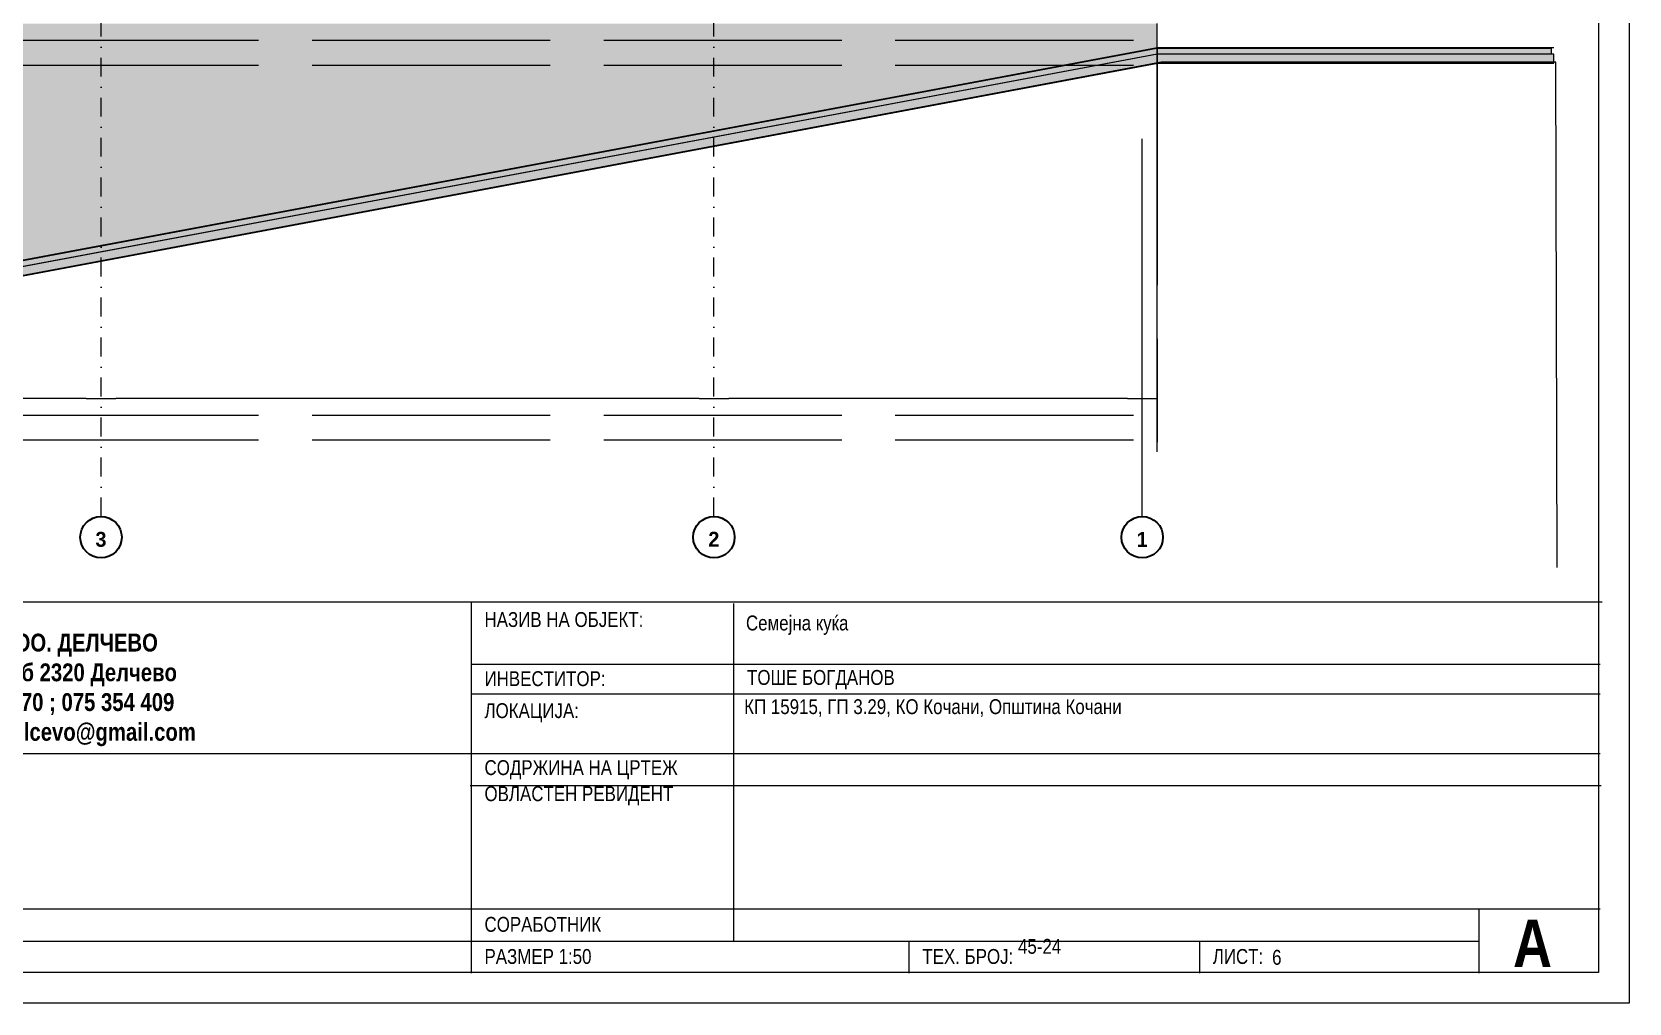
# Model space of a CAD drawing. Extents: x -1929 to 256751, y -18317 to 36108.
# Drawn here: x 10239 to 11581, y 29 to 845 of the extents above; entities that cross this region are included whole.
import ezdxf

# ---------------------------------------------------------------- set-up
doc = ezdxf.new("R2010")
doc.units = 0
doc.header["$LTSCALE"] = 5
doc.header["$MEASUREMENT"] = 0
doc.linetypes.add('- Осеви линии', pattern=[670.277762, 317.5, -176.388889, 0, -176.388874])
doc.linetypes.add('- Скирити линии', pattern=[245, 200, -45])
for name, color, linetype in [('4 _ - Фрагмент - Разрез.2D Elements', 7, 'Continuous'), ('4 _ - Щриховки - Основни.2D Elements', 7, 'Continuous'), ('6 _ - Конструктивни оси.Dimensioning', 7, 'Continuous'), ('7 _ - Основни елементи.2D Elements', 7, 'Continuous'), ('Structural - Bearing', 7, 'Continuous')]:
    doc.layers.add(name, color=color, linetype=linetype)
doc.styles.add('GENERATED_STYLE_1', font='GOTHIC.TTF')
doc.styles.add('GENERATED_STYLE_2', font='GOTHICB.TTF')

msp = doc.modelspace()

# ---------------------------------------------------------------- hatches: boundary and pattern name
at = {"layer": '4 _ - Щриховки - Основни.2D Elements', "linetype": 'Continuous', "lineweight": 0, "true_color": 0xdedede}
msp.add_hatch(color=254, dxfattribs=at).paths.add_polyline_path([(9984.3, 606.2), (9682.1, 512.5), (9682.1, 507.7), (9985.4, 601.7), (11184.5, 826.4), (11515.6, 826.4), (11515.6, 831), (11184, 831)])
at = {"layer": '4 _ - Щриховки - Основни.2D Elements', "linetype": 'Continuous', "lineweight": 35, "true_color": 0x2a2a2a}
msp.add_hatch(color=250, dxfattribs=at).paths.add_polyline_path([(9984.3, 601.4), (9682.1, 507.8), (9682.1, 499.8), (9986.1, 594), (11185, 818.7), (11517.5, 818.7), (11517.5, 826.3), (11184.3, 826.3)])
at = {"layer": 'Structural - Bearing', "linetype": 'Continuous', "lineweight": 0, "true_color": 0xdedede}
for points in [[(10824.5, 764.5), (11159.3, 827.2), (11159.3, 851.9), (10009.3, 851.9), (10009.3, 611.7), (10284.3, 663.2), (10284.3, 837.9), (10309.3, 837.9), (10309.3, 667.9), (10799.5, 759.8), (10799.5, 837.9), (10824.5, 837.9)], [(11159.3, 827.2), (11184.3, 831.9), (11184.3, 851.9), (11159.3, 851.9)], [(10284.3, 663.2), (10309.3, 667.9), (10309.3, 837.9), (10284.3, 837.9)], [(10799.5, 759.8), (10824.5, 764.5), (10824.5, 837.9), (10799.5, 837.9)]]:
    msp.add_hatch(color=254, dxfattribs=at).paths.add_polyline_path(points)

# ---------------------------------------------------------------- linework, layer by layer
at = {"layer": '4 _ - Щриховки - Основни.2D Elements', "color": 250, "linetype": 'Continuous', "lineweight": 13, "ltscale": 0.01, "true_color": 0x2a2a2a, "flags": 128}
for points in [[(9682.1, 507.7), (9985.4, 601.7), (11184.5, 826.4), (11515.6, 826.4), (11515.6, 831), (11184, 831), (9984.3, 606.2), (9682.1, 512.5)], [(9682.1, 499.8), (9986.1, 594), (11185, 818.7), (11517.5, 818.7), (11517.5, 826.3), (11184.3, 826.3), (9984.3, 601.4), (9682.1, 507.8)], [(11520.3, 394.6), (11519.2, 819.4), (11187.6, 819.4), (9987.9, 594.6), (9682.1, 499.8)]]:
    msp.add_lwpolyline(points, dxfattribs=at)
at = {"layer": '6 _ - Конструктивни оси.Dimensioning', "linetype": '- Осеви линии', "lineweight": 20, "ltscale": 0.01, "flags": 128}
for points in [[(10296.9, 437.6), (10296.9, 1367.9)], [(10811.9, 437.6), (10811.9, 1367.9)]]:
    msp.add_lwpolyline(points, dxfattribs=at)
at = {"layer": '7 _ - Основни елементи.2D Elements', "linetype": 'Continuous', "lineweight": 13, "ltscale": 0.01}
for p, q in [((9657.7, 365.9), (11558.2, 365.9)), ((10607.9, 365.9), (10607.9, 53.7)), ((10828.4, 364.6), (10828.4, 80.7)), ((10607.9, 313.5), (11556.6, 313.5)), ((10607.9, 288.5), (11556.6, 288.5)), ((9657.7, 238.5), (11556.6, 238.5)), ((10607.2, 211.4), (11557.4, 211.4)), ((9657.7, 107.8), (11556.6, 107.8)), ((11454.7, 107.8), (11454.7, 53.7)), ((9657.7, 80.7), (11454.7, 80.7)), ((10975.8, 80.7), (10975.8, 53.7)), ((11219.8, 80.7), (11219.8, 53.7))]:
    msp.add_line(p, q, dxfattribs=at)
at = {"layer": '7 _ - Основни елементи.2D Elements', "linetype": 'Continuous', "lineweight": 25, "ltscale": 0.2, "flags": 128}
for points in [[(9531.9, 1470.1), (11580.8, 1470.1), (11580.8, 28.6), (9531.9, 28.6)], [(9657.7, 1444.3), (11555.1, 1444.3), (11555.1, 54.4), (9657.7, 54.4)]]:
    msp.add_lwpolyline(points, close=True, dxfattribs=at)
at = {"layer": '7 _ - Основни елементи.2D Elements', "linetype": '- Осеви линии', "lineweight": 25, "ltscale": 0.2, "flags": 128}
msp.add_lwpolyline([(11171.8, 437.6), (11171.8, 1367.9)], dxfattribs=at)
at = {"layer": '7 _ - Основни елементи.2D Elements', "linetype": '- Скирити линии', "lineweight": 25, "ltscale": 0.2, "flags": 128}
for points in [[(9984.3, 837.9), (11184.3, 837.9)], [(11184.3, 831.9), (11184.3, 500.2)], [(9984.3, 816.9), (11174.3, 816.9)], [(9984.3, 522.9), (11184.3, 522.9)], [(9984.3, 501.9), (11184.3, 501.9)]]:
    msp.add_lwpolyline(points, dxfattribs=at)
at = {"layer": '7 _ - Основни елементи.2D Elements', "linetype": 'Continuous', "lineweight": 25, "ltscale": 0.2, "flags": 128}
msp.add_lwpolyline([(9682.1, 513.4), (9984.3, 607), (11184.3, 831.9), (11517.5, 831.9)], dxfattribs=at)
at = {"layer": '7 _ - Основни елементи.2D Elements', "linetype": 'Continuous', "lineweight": 35, "ltscale": 0.01}
for centre in [(10296.9, 420.2), (10811.9, 420.2), (11171.8, 420.2)]:
    msp.add_circle(centre, 17.4, dxfattribs=at)
at = {"layer": 'Structural - Bearing', "linetype": 'Continuous', "lineweight": 20, "ltscale": 0.01}
for p, q in [((11184.3, 536.9), (11184.3, 851.9)), ((10284.3, 536.9), (10009.3, 536.9)), ((10284.3, 536.9), (10309.3, 536.9)), ((10799.5, 536.9), (10309.3, 536.9)), ((10799.5, 536.9), (10824.5, 536.9)), ((11159.3, 536.9), (10824.5, 536.9)), ((11159.3, 536.9), (11184.3, 536.9)), ((11184.3, 491.9), (11184.3, 536.9))]:
    msp.add_line(p, q, dxfattribs=at)

# ---------------------------------------------------------------- texts
at = {"layer": '4 _ - Фрагмент - Разрез.2D Elements', "linetype": 'Continuous', "lineweight": 35}
for s, insert, char_height, attachment_point, style in [('\\A1;{\\pqc;\\fCentury Gothic|b1|i0|c204|p34;3}', (10296.8, 418.3), 12.5, 5, 'GENERATED_STYLE_2'), ('\\A1;{\\pqc;\\fCentury Gothic|b1|i0|c204|p34;2}', (10811.8, 418.5), 12.5, 5, 'GENERATED_STYLE_2'), ('\\A1;{\\pqc;\\fCentury Gothic|b1|i0|c204|p34;1}', (11171.7, 418.3), 12.5, 5, 'GENERATED_STYLE_2'), ('\\A1;{\\W0.850000x;\\pql;\\fCentury Gothic|b0|i0|c204|p34;НАЗИВ НА ОБЈЕКТ:}', (10619.1, 350.9), 12.5, 4, 'GENERATED_STYLE_1'), ('\\A1;{\\W0.850000x;\\pql;\\fCentury Gothic|b0|i0|c204|p34;Семејна куќа}', (10838.8, 346.2), 12.5, 4, 'GENERATED_STYLE_1'), ('\\A1;{\\W0.850000x;\\pqc;\\fCentury Gothic|b1|i0|c204|p34;ГЕО ИНГ ДОО. ДЕЛЧЕВО\\P\\pqc;\\fCentury Gothic|b1|i0|c204|p34;М.М Брицо б.б 2320 Делчево \\P\\pqc;\\fCentury Gothic|b1|i0|c204|p34;тел 033 411 770 ; 075 354 409 \\P\\pqc;\\fCentury Gothic|b1|i0|c204|p34;mail : geoing.delcevo@gmail.com\\P\\pqc;\\fCentury Gothic|b0|i0|c204|p34;\\H0.833333x;}', (10239.4, 291.8), 15, 5, 'GENERATED_STYLE_2'), ('\\A1;{\\W0.850000x;\\pql;\\fCentury Gothic|b0|i0|c204|p34;ТОШЕ БОГДАНОВ}', (10839.7, 300.5), 12.5, 4, 'GENERATED_STYLE_1'), ('\\A1;{\\W0.850000x;\\pql;\\fCentury Gothic|b0|i0|c204|p34;ИНВЕСТИТОР:}', (10619.1, 301.2), 12.5, 4, 'GENERATED_STYLE_1'), ('\\A1;{\\W0.850000x;\\pql;\\fCentury Gothic|b0|i0|c204|p34;КП 15915, ГП 3.29, КО Кочани, Општина Кочани\\P\\pql;\\fCentury Gothic|b0|i0|c204|p34;}', (10837.3, 276.6), 12.5, 4, 'GENERATED_STYLE_1'), ('\\A1;{\\W0.850000x;\\pql;\\fCentury Gothic|b0|i0|c204|p34;ЛОКАЦИЈА:}', (10619.1, 272.6), 12.5, 4, 'GENERATED_STYLE_1'), ('\\A1;{\\W0.850000x;\\pql;\\fCentury Gothic|b0|i0|c204|p34;СОДРЖИНА НА ЦРТЕЖ}', (10619.1, 224.7), 12.5, 4, 'GENERATED_STYLE_1'), ('\\A1;{\\W0.850000x;\\pql;\\fCentury Gothic|b0|i0|c204|p34;ОВЛАСТЕН РЕВИДЕНТ\\P\\pqc;\\fCentury Gothic|b0|i0|c204|p34;}', (10619.1, 202.8), 12.5, 4, 'GENERATED_STYLE_1'), ('\\A1;{\\W0.850000x;\\pql;\\fCentury Gothic|b0|i0|c204|p34;СОРАБОТНИК}', (10619.1, 94.7), 12.5, 4, 'GENERATED_STYLE_1'), ('\\A1;{\\W0.850000x;\\pql;\\fCentury Gothic|b1|i0|c204|p34;А}', (11483.3, 78.8), 40, 4, 'GENERATED_STYLE_2'), ('\\A1;{\\W0.850000x;\\pql;\\fCentury Gothic|b0|i0|c204|p34;45-24\\P\\pql;\\fCentury Gothic|b0|i0|c204|p34;}', (11067.4, 76.2), 12.5, 4, 'GENERATED_STYLE_1'), ('\\A1;{\\W0.850000x;\\pql;\\fCentury Gothic|b0|i0|c204|p34;РАЗМЕР 1:50}', (10619.1, 67.7), 12.5, 4, 'GENERATED_STYLE_1'), ('\\A1;{\\W0.850000x;\\pql;\\fCentury Gothic|b0|i0|c204|p34;ТЕХ. БРОЈ: }', (10987, 67.7), 12.5, 4, 'GENERATED_STYLE_1'), ('\\A1;{\\W0.850000x;\\pql;\\fCentury Gothic|b0|i0|c204|p34;ЛИСТ: }', (11231, 67.7), 12.5, 4, 'GENERATED_STYLE_1'), ('\\A1;{\\W0.850000x;\\pql;\\fCentury Gothic|b0|i0|c204|p34;6}', (11280.9, 67), 12.5, 4, 'GENERATED_STYLE_1')]:
    msp.add_mtext(s, dxfattribs=dict(at, insert=insert, char_height=char_height, attachment_point=attachment_point, style=style))

doc.saveas('drawing.dxf')
